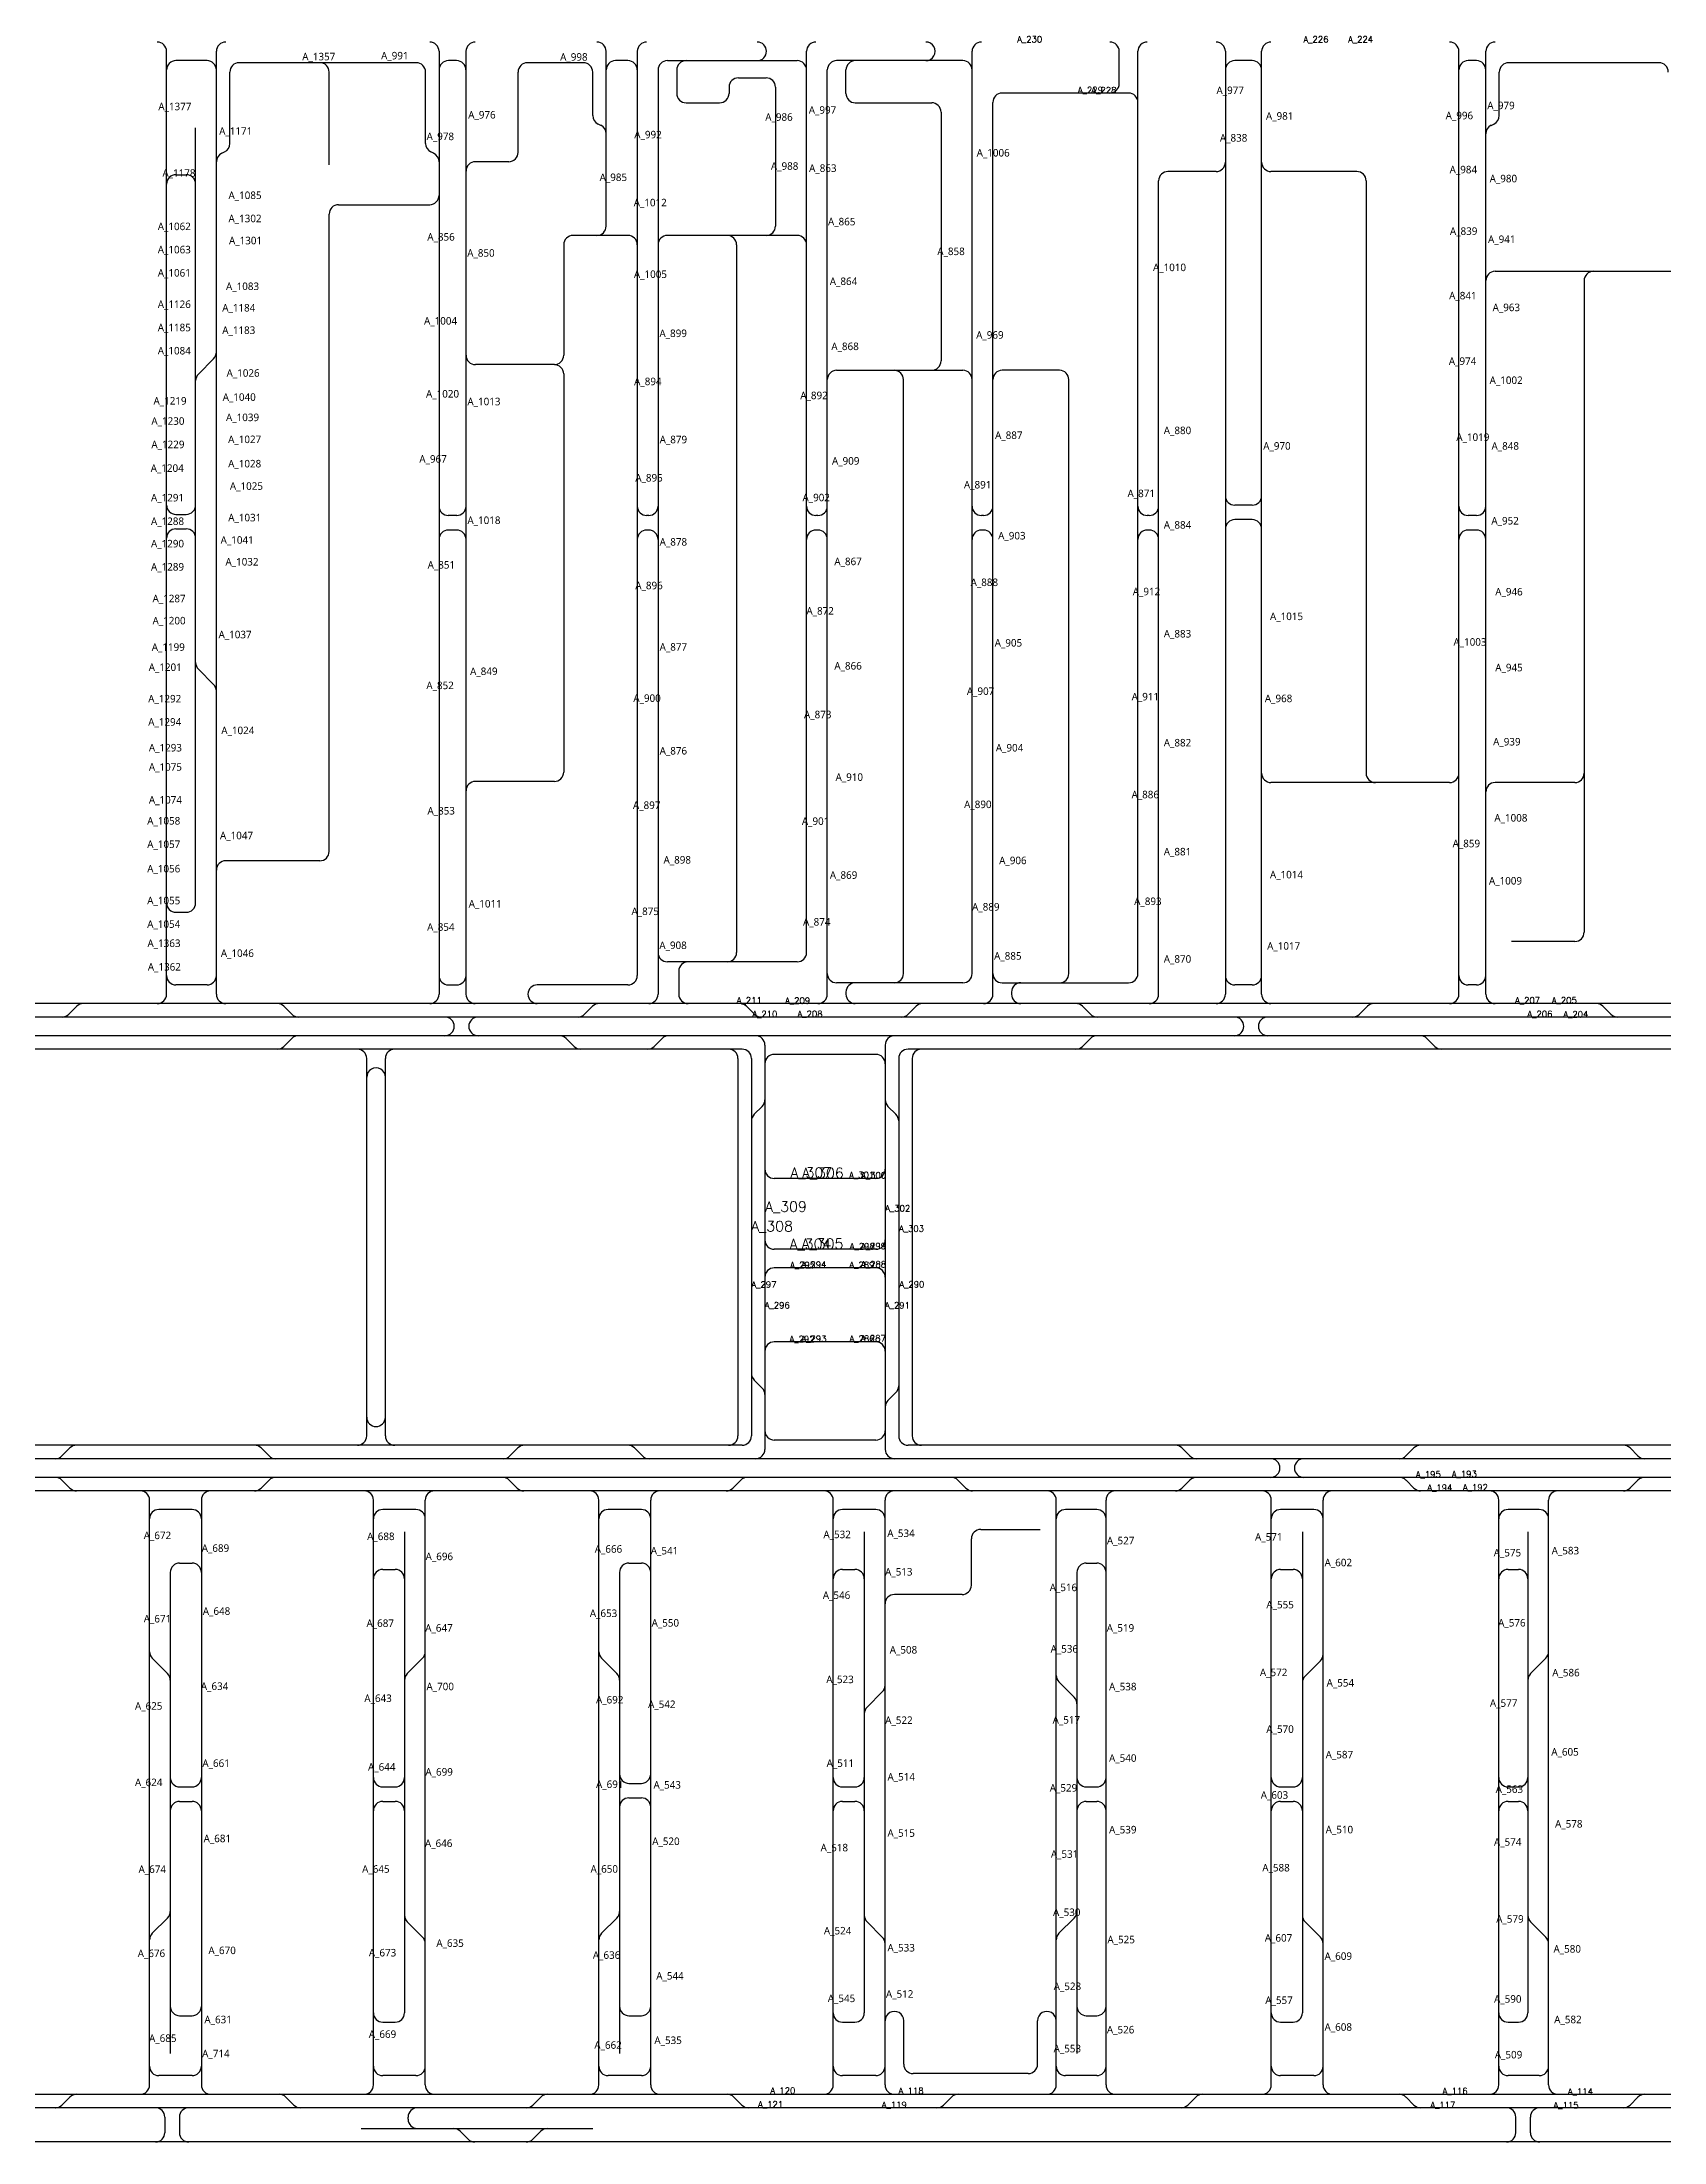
# Model space of a CAD drawing. Header units: millimetres. Extents: x 250 to 269971, y 125 to 199400.
# Drawn here: x 86164 to 164363, y 250 to 101518 of the extents above; entities that cross this region are included whole.
import ezdxf

# ---------------------------------------------------------------- set-up
doc = ezdxf.new("R2010")
doc.units = ezdxf.units.MM
doc.layers.add('_자동화_RJE_TEXT_STK(190519)', color=6, linetype='Continuous', lineweight=25)
for name, color, linetype in [('L2_AMHS_Rail Center(P2L 7F Lower)', 42, 'Continuous'), ('L3_SEMES_TL_RJE_TEXT', 7, 'Continuous'), ('설비코드', 7, 'Continuous')]:
    doc.layers.add(name, color=color, linetype=linetype)
doc.styles.add('USER1', font='TXT.SHX')
doc.styles.add('맑은고딕', font='malgun.ttf')

msp = doc.modelspace()

# ---------------------------------------------------------------- linework, layer by layer
at = {"layer": 'L2_AMHS_Rail Center(P2L 7F Lower)'}
for p, q in [((92170, 55600), (92170, 101068)), ((94120, 100618), (92620, 100618)), ((94570, 55600), (94570, 101068)), ((104206, 100518), (95670, 100518)), ((105306, 101068), (105306, 55600)), ((106155, 100618, 5259), (105756, 100618, 5259)), ((106606, 55600, 5259), (106606, 101068, 5259)), ((112264, 100518), (109567, 100518)), ((113364, 92640), (113364, 101068)), ((114414, 100618), (113814, 100618)), ((114864, 101068), (114864, 56500)), ((116314, 100618), (122574, 100618)), ((123024, 57612), (123024, 101068)), ((130557, 100618), (124474, 100618)), ((131007, 56600), (131007, 101068)), ((138099, 99506), (138099, 101068)), ((138999, 56600), (138999, 101068)), ((143217, 101068), (143217, 55600)), ((144516, 100618), (143667, 100618)), ((144966, 55600), (144966, 101068)), ((154474, 55600), (154474, 101068)), ((155324, 100618), (154924, 100618)), ((155774, 55600), (155774, 101068)), ((164120, 100518), (156874, 100518)), ((95220, 96622), (95220, 100068)), ((100008, 95598), (100008, 100068)), ((104656, 96622, 5259), (104656, 100068, 5259)), ((109117, 96196, -1592), (109117, 100068)), ((112714, 97968), (112714, 100068)), ((115864, 100168), (115864, 55600)), ((116764, 100168), (116764, 99038)), ((119285, 99338), (119285, 99038)), ((119735, 99788), (121074, 99788)), ((121524, 99338), (121524, 92640)), ((124024, 55600), (124024, 100168)), ((124924, 99038), (124924, 100168)), ((156424, 97968), (156424, 100068)), ((117214, 98588), (118835, 98588)), ((125374, 98588), (129057, 98588)), ((132007, 55600), (132007, 98606)), ((138549, 99056), (132457, 99056)), ((93570, 60000), (93570, 97383)), ((113104, 97499), (112974, 97560)), ((129507, 98138), (129507, 86135)), ((156034, 97499), (156165, 97560)), ((94830, 96154), (94961, 96215)), ((105046, 96154, 5259), (104916, 96215, 5259)), ((108667, 95746, 2027), (107056, 95746, 2027)), ((142767, 95272), (140449, 95272)), ((149551, 95272), (145416, 95272)), ((92620, 95118), (93120, 95118)), ((139999, 55600), (139999, 94822)), ((150001, 94822), (150001, 66255)), ((100008, 62483, 3229), (100008, 93221)), ((100458, 93671), (104856, 93671)), ((114414, 92190), (111764, 92190)), ((122574, 92190), (116314, 92190)), ((111314, 91740, 3241), (111314, 86410, 3395)), ((119650, 91740, 1146), (119650, 57612, 1146)), ((156224, 90459), (164770, 90459)), ((160513, 90009), (160513, 58594)), ((93702, 85507), (94439, 86243)), ((110864, 85960, 3232), (107056, 85960, 5259)), ((111314, 85510, 3421), (111314, 66311, 3975)), ((124474, 85685, 546), (130557, 85685, 546)), ((127694, 56600, 1146), (127694, 85235, 1146)), ((135220, 85685, 546), (132457, 85685, 546)), ((135670, 56600, 1146), (135670, 85235, 1146)), ((144516, 79184), (143667, 79184)), ((92620, 78739), (93120, 78739)), ((92620, 78039), (93120, 78039)), ((106160, 78684, 5259), (105751, 78684, 5259)), ((106156, 77984, 5259), (105756, 77984, 5259)), ((115414, 78684), (115314, 78684)), ((115414, 77984), (115314, 77984)), ((123574, 78684), (123474, 78684)), ((123574, 77984), (123474, 77984)), ((131557, 78684), (131457, 78684)), ((131557, 77984), (131457, 77984)), ((139549, 78684), (139449, 78684)), ((139549, 77984), (139449, 77984)), ((144516, 78484), (143667, 78484)), ((155324, 78684), (154924, 78684)), ((155324, 77984), (154924, 77984)), ((93702, 71271), (94439, 70534)), ((110864, 65861, 3975), (107056, 65861, 742)), ((154024, 65805), (145416, 65805)), ((160063, 65805), (156224, 65805)), ((99558, 62033, 3462), (95020, 62033, 3462)), ((92620, 59550), (93120, 59550)), ((160063, 58144), (157005, 58144)), ((122574, 57162), (116314, 57162)), ((116864, 56712), (116864, 55600)), ((94120, 56050), (92620, 56050)), ((105756, 56050, 5259), (106156, 56050, 5259)), ((114414, 56050), (110044, 56050)), ((130557, 56150), (124474, 56150)), ((124924, 55700), (124924, 55600)), ((132457, 56150), (138549, 56150)), ((132907, 55700), (132907, 55600)), ((144516, 56050), (143667, 56050)), ((155324, 56050), (154924, 56050)), ((269957, 55150), (12617, 55150)), ((87452, 54632), (87837, 55018)), ((98210, 54632), (97825, 55018)), ((112324, 54632), (112709, 55018)), ((120509, 54632), (120125, 55018)), ((127924, 54632), (128309, 55018)), ((136709, 54632), (136325, 55018)), ((149677, 54632), (150062, 55018)), ((161806, 54632), (161421, 55018)), ((269957, 54500), (13267, 54500)), ((269957, 53600), (13267, 53600)), ((119917, 52950), (41567, 52950)), ((97825, 53082), (98209, 53468)), ((111814, 53082), (111429, 53468)), ((115679, 53082), (116064, 53468)), ((121017, 53150), (121017, 33650)), ((126367, 52700), (121467, 52700)), ((126817, 53150), (126817, 33650)), ((184717, 52950), (127917, 52950)), ((136324, 53082), (136709, 53468)), ((153313, 53082), (152928, 53468)), ((101817, 34300), (101817, 52500)), ((102717, 34300), (102717, 52500)), ((119717, 52500), (119717, 34300)), ((120367, 52500), (120367, 34300)), ((127467, 52500), (127467, 34300)), ((128117, 52500), (128117, 34300)), ((120885, 50192), (120499, 49808)), ((126949, 50192), (127335, 49808)), ((126367, 46717), (121467, 46717)), ((126367, 43300), (121467, 43300)), ((126367, 42400), (121467, 42400)), ((126367, 38833), (121467, 38833)), ((120499, 36992), (120885, 36608)), ((127335, 36392), (126949, 36008)), ((119917, 33850), (41567, 33850)), ((87125, 33332), (87510, 33718)), ((97109, 33332), (96724, 33718)), ((108725, 33332), (109109, 33718)), ((115109, 33332), (114725, 33718)), ((126367, 34100), (121467, 34100)), ((184717, 33850), (127917, 33850)), ((141509, 33332), (141125, 33718)), ((151924, 33332), (152309, 33718)), ((163110, 33332), (162725, 33718)), ((218355, 33200), (34894, 33200)), ((216758, 31650), (33994, 31650)), ((217408, 32300), (34894, 32300)), ((87509, 31782), (87124, 32168)), ((96725, 31782), (97110, 32168)), ((109071, 31782), (108686, 32168)), ((119470, 31782), (119855, 32168)), ((130709, 31782), (130325, 32168)), ((141124, 31782), (141509, 32168)), ((152309, 31782), (151925, 32168)), ((162724, 31782), (163109, 32168)), ((91348, 3000), (91348, 31200)), ((93398, 30750), (91798, 30750)), ((93848, 31200), (93848, 3000)), ((102141, 3000), (102141, 31200)), ((104191, 30750), (102591, 30750)), ((104641, 3000), (104641, 31200)), ((113010, 3000), (113010, 31200)), ((115060, 30750), (113460, 30750)), ((115510, 3000), (115510, 31200)), ((124309, 3000), (124309, 31200)), ((126359, 30750), (124759, 30750)), ((126809, 3000), (126809, 31200)), ((135062, 3000), (135062, 31200)), ((137012, 30750), (135512, 30750)), ((137462, 3000), (137462, 31200)), ((145429, 3000), (145429, 31200)), ((147479, 30750), (145879, 30750)), ((147929, 3000), (147929, 31200)), ((156398, 3000), (156398, 31200)), ((158348, 30750), (156848, 30750)), ((158798, 3000), (158798, 31200)), ((103641, 29674), (103641, 6480)), ((125809, 29674), (125809, 6480)), ((131419, 29790), (134282, 29790)), ((146929, 29674), (146929, 6480)), ((157798, 29674), (157798, 6480)), ((130969, 27100), (130969, 29340)), ((92348, 27719), (92348, 4525)), ((92798, 28169), (93398, 28169)), ((102591, 27859), (103191, 27859)), ((114010, 27719), (114010, 4525)), ((114460, 28169), (115060, 28169)), ((124759, 27859), (125359, 27859)), ((136062, 27719), (136062, 4525)), ((136512, 28169), (137012, 28169)), ((145879, 27859), (146479, 27859)), ((156848, 27859), (157348, 27859)), ((130519, 26650), (127259, 26650)), ((92216, 22838), (91480, 23575)), ((103773, 22838), (104509, 23575)), ((113878, 22838), (113142, 23575)), ((147060, 22718), (147797, 23455)), ((157929, 22838), (158666, 23575)), ((135930, 21697), (135194, 22433)), ((125941, 21225), (126677, 21961)), ((92798, 17375), (93398, 17375)), ((102591, 17375), (103191, 17375)), ((114460, 17545), (115060, 17545)), ((124759, 17375), (125359, 17375)), ((136512, 17375), (137012, 17375)), ((145879, 17375), (146479, 17375)), ((156848, 17375), (157348, 17375)), ((92798, 16675), (93398, 16675)), ((102591, 16675), (103191, 16675)), ((114460, 16845), (115060, 16845)), ((124759, 16675), (125359, 16675)), ((136512, 16675), (137012, 16675)), ((145879, 16675), (146479, 16675)), ((156848, 16675), (157348, 16675)), ((91480, 10314), (92216, 11050)), ((104509, 10134), (103773, 10870)), ((113142, 10314), (113878, 11050)), ((126677, 10134), (125941, 10870)), ((135194, 10314), (135930, 11050)), ((147797, 10134), (147060, 10870)), ((158666, 10134), (157929, 10870)), ((92798, 6340), (93398, 6340)), ((114460, 6340), (115060, 6340)), ((127709, 4000), (127709, 6100)), ((134162, 4000), (134162, 6100)), ((136512, 6340), (137012, 6340)), ((102591, 6030), (103191, 6030)), ((124759, 6030), (125359, 6030)), ((145879, 6030), (146479, 6030)), ((156848, 6030), (157348, 6030)), ((93398, 3450), (91798, 3450)), ((104191, 3450), (102591, 3450)), ((115060, 3450), (113460, 3450)), ((126359, 3450), (124759, 3450)), ((133713, 3550), (128159, 3550)), ((137012, 3450), (135512, 3450)), ((147479, 3450), (145879, 3450)), ((158348, 3450), (156848, 3450)), ((34817, 2550), (269957, 2550)), ((87124, 2032), (87509, 2418)), ((98309, 2032), (97924, 2418)), ((109824, 2032), (110209, 2418)), ((119909, 2032), (119525, 2418)), ((129625, 2032), (130009, 2418)), ((141400, 2032), (141785, 2418)), ((152309, 2032), (151925, 2418)), ((162725, 2032), (163109, 2418)), ((269957, 1900), (38617, 1900)), ((92086, 1450), (92086, 700)), ((92786, 1450), (92786, 700)), ((103815, 1349), (103815, 1450)), ((157221, 700), (157221, 1450)), ((157921, 700), (157921, 1450)), ((269957, 250), (33917, 250)), ((101550, 900), (112715, 900)), ((106709, 382), (106325, 768)), ((109824, 382), (110210, 768))]:
    msp.add_line(p, q, dxfattribs=at)
for centre, start, end in [((91720, 101068), 0, 90), ((95020, 101068), 90, 180), ((104856, 101068, 5259), 0, 90), ((107055, 101068, 5259), 90, 180), ((112914, 101068), 0, 90), ((115314, 101068), 90, 180), ((120644, 101068), 270, 89.99996), ((123474, 101068), 90, 180), ((128777, 101068), 270, 90.00018), ((131457, 101068), 90, 180), ((137649, 101068), 0, 90), ((139449, 101068), 90, 180), ((142767, 101068), 0, 90), ((145416, 101068), 90, 180), ((154024, 101068), 0, 90), ((156224, 101068), 90, 180), ((92620, 100168), 90, 180), ((94120, 100168), 0, 90), ((95670, 100068), 90, 180), ((99558, 100068), 0.00001, 90), ((104206, 100068, 5259), 0, 90), ((105756, 100168, 5259), 90, 180), ((106155, 100168, 5259), 0, 90), ((109567, 100068), 90, 180), ((112264, 100068), 0, 90), ((113814, 100168), 90, 180), ((114414, 100168), 0, 90), ((116314, 100168), 90, 180), ((117214, 100168), 90, 180), ((122574, 100168), 0, 90), ((124474, 100168), 90, 180), ((125374, 100168), 90, 180), ((130557, 100168), 0, 90), ((143667, 100168), 90, 180), ((144516, 100168), 0, 90), ((154924, 100168), 90, 180), ((155324, 100168), 0, 90), ((156874, 100068), 90, 180), ((164120, 100068), 0, 90), ((119735, 99338), 90, 180), ((121074, 99338), 0, 90), ((137649, 99506), 270, 0), ((117214, 99038), 180, 270), ((118835, 99038), 270, 0), ((125374, 99038), 180, 270), ((129057, 98138), 0, 90), ((132457, 98606), 90, 180), ((138549, 98606), 0, 90), ((113164, 97968), 180, 245), ((112914, 97092), 0, 65), ((156224, 97092), 115, 180), ((155974, 97968), 295, 0), ((94770, 96622), 295, 0), ((105106, 96622, 5259), 180, 245), ((95020, 95746), 115, 180), ((104856, 95746, 5259), 0, 65), ((107056, 95296, 2027), 90, 180), ((108667, 96196, -1592), 270, 0), ((140449, 94822), 90, 180), ((142767, 95722), 270, 0), ((145416, 95722), 180, 270), ((149551, 94822), 0, 90), ((92620, 94668), 90, 180), ((93120, 94668), 0, 90), ((100458, 93221), 90, 180.00001), ((104856, 94121), 270, 0), ((111764, 91740, 3232), 90, 180), ((112914, 92640), 270, 0), ((114414, 91740), 0, 90), ((116314, 91740), 90, 180), ((119200, 91740, 1146), 0, 90), ((121074, 92640), 270, 0), ((122574, 91740), 0, 90), ((156224, 90009), 90, 180), ((160963, 90009), 90, 180), ((94120, 86562), 315.00012, 0), ((107056, 86410, 5259), 180, 270), ((110864, 86410, 3232), 270, 0), ((129057, 86135), 270, 0), ((94020, 85189), 135.00012, 180), ((110864, 85510, 3232), 0, 90), ((124474, 85235, 546), 90, 180), ((127244, 85235, 1692), 0, 90), ((130557, 85235, 546), 0, 90), ((132457, 85235, 546), 90, 180), ((135220, 85235, 1692), 0, 90), ((92620, 79189), 180, 270), ((93120, 79189), 270, 0), ((105756, 79134, 5259), 180, 270), ((106156, 79134, 5259), 270, 0), ((115314, 79134), 180, 270), ((115414, 79134), 270, 0), ((123474, 79134), 180, 270), ((123574, 79134), 270, 0), ((131457, 79134), 180, 270), ((131557, 79134), 270, 0), ((139449, 79134), 180, 270), ((139549, 79134), 270, 0), ((143667, 79634), 180, 270), ((144516, 79634), 270, 0), ((154924, 79134), 180, 270), ((155324, 79134), 270, 0), ((92620, 77589), 90, 180), ((93120, 77589), 0, 90), ((105756, 77534, 5259), 90, 180), ((106156, 77534, 5259), 0, 90), ((115314, 77534), 90, 180), ((115414, 77534), 0, 90), ((123474, 77534), 90, 180), ((123574, 77534), 0, 90), ((131457, 77534), 90, 180), ((131557, 77534), 0, 90), ((139449, 77534), 90, 180), ((139549, 77534), 0, 90), ((143667, 78034), 90, 180), ((144516, 78034), 0, 90), ((154924, 77534), 90, 180), ((155324, 77534), 0, 90), ((94020, 71589), 180, 224.99988), ((94120, 70216), 0, 44.99988), ((107056, 65411, 6001), 90, 180), ((110864, 66311, 3975), 270, 0), ((145416, 66255), 180, 270), ((150451, 66255), 180, 270), ((154024, 66255), 270, 0), ((160063, 66255), 270, 0), ((156224, 65355), 90, 180), ((95020, 61583, 3462), 90, 180), ((99558, 62483, 3229), 270, 0.00001), ((92620, 60000), 180, 270), ((93120, 60000), 270, 0), ((160063, 58594), 270, 0), ((116314, 57612), 180, 270), ((117314, 56712), 90, 180), ((119200, 57612, 1146), 270, 0), ((122574, 57612), 270, 0), ((92620, 56500), 180, 270), ((94120, 56500), 270, 0), ((105756, 56500, 5259), 180, 270), ((106156, 56500, 5259), 270, 0), ((110044, 55600), 90, 270), ((114414, 56500), 270, 0), ((124474, 56600), 180, 270), ((125374, 55700), 90, 180), ((127244, 56600, 1146), 270, 0), ((130557, 56600), 270, 0), ((132457, 56600), 180, 270), ((133357, 55700), 90, 180), ((135220, 56600, 1146), 270, 0), ((138549, 56600), 270, 0), ((143667, 56500), 180, 270), ((144516, 56500), 270, 0), ((154924, 56500), 180, 270), ((155324, 56500), 270, 0), ((88156, 54700), 90, 135.06019), ((91720, 55600), 270, 0), ((95020, 55600), 180, 270), ((97506, 54700), 44.93981, 90), ((104856, 55600, 5259), 270, 0), ((107055, 55600, 5259), 180, 270), ((113028, 54700), 90, 135.06019), ((115414, 55600), 270, 0), ((117314, 55600), 180, 270), ((119806, 54700), 44.93981, 90), ((123574, 55600), 270, 0), ((125374, 55600), 180, 270), ((128628, 54700), 90, 135.06019), ((131557, 55600), 270, 0), ((133357, 55600), 180, 270), ((136006, 54700), 44.93981, 90), ((139549, 55600), 270, 0), ((142767, 55600), 270, 0), ((145416, 55600), 180, 270), ((150380, 54700), 90, 135.06019), ((154024, 55600), 270, 0), ((156224, 55600), 180, 270), ((161103, 54700), 44.93981, 90), ((87134, 54950), 270, 315.06019), ((98528, 54950), 224.93981, 270), ((105590, 54050), 270, 89.99996), ((107190, 54050), 90, 270), ((112006, 54950), 270, 315.06019), ((120828, 54950), 224.93981, 270), ((127606, 54950), 270, 315.06019), ((137028, 54950), 224.93981, 270), ((143656, 54050), 270, 89.99996), ((145256, 54050), 90, 270), ((149358, 54950), 270, 315.06019), ((162125, 54950), 224.93981, 270), ((97506, 53400), 270, 315.06019), ((98528, 53150), 90, 135.06019), ((101367, 52500), 0, 90), ((103167, 52500), 90, 180), ((111111, 53150), 44.93981, 90), ((112133, 53400), 224.93981, 270), ((115361, 53400), 270, 315.06019), ((116383, 53150), 90, 135.06019), ((119267, 52500), 0, 90), ((119917, 52500), 0, 90), ((120567, 53150), 0, 90), ((121467, 52250), 90, 180), ((126367, 52250), 0, 90), ((127267, 53150), 90, 180), ((127917, 52500), 90, 180), ((128567, 52500), 90, 180), ((136006, 53400), 270, 315.06019), ((137028, 53150), 90, 135.06019), ((152610, 53150), 44.93981, 90), ((153632, 53400), 224.93981, 270), ((102267, 51600), 0, 180.00002), ((120817, 49489), 134.93981, 180), ((120567, 50511), 314.93981, 0), ((127267, 50511), 180, 225.06019), ((127017, 49489), 0, 45.06019), ((121467, 47167), 180, 270), ((126367, 47167), 270, 0), ((121467, 43750), 180, 270), ((126367, 43750), 270, 0), ((121467, 41950), 90, 180), ((126367, 41950), 0, 90), ((121467, 38383), 90, 180), ((126367, 38383), 0, 90), ((120817, 37311), 180, 225.06019), ((120567, 36289), 0, 45.06019), ((127017, 36711), 314.93981, 0), ((127267, 35689), 134.93981, 180), ((102267, 35200), 180, 359.99998), ((121467, 34550), 180, 270), ((126367, 34550), 270, 0), ((87828, 33400), 90, 135.06019), ((96406, 33400), 44.93981, 90), ((101367, 34300), 270, 0), ((103167, 34300), 180, 270), ((109428, 33400), 90, 135.06019), ((114406, 33400), 44.93981, 90), ((119267, 34300), 270, 0), ((119917, 34300), 270, 0), ((120567, 33650), 270, 0), ((127267, 33650), 180, 270), ((127917, 34300), 180, 270), ((128567, 34300), 180, 270), ((140806, 33400), 44.93981, 90), ((152628, 33400), 90, 135.06019), ((162406, 33400), 44.93981, 90), ((86806, 33650), 270, 315.06019), ((97428, 33650), 224.93981, 270), ((108406, 33650), 270, 315.06019), ((115428, 33650), 224.93981, 270), ((141828, 33650), 224.93981, 270), ((145397, 32750), 270, 89.99996), ((146997, 32750), 90, 270), ((151606, 33650), 270, 315.06019), ((163428, 33650), 224.93981, 270), ((86806, 31850), 44.93981, 90), ((87828, 32100), 224.93981, 270), ((90898, 31200), 0, 90), ((94298, 31200), 90, 180), ((96406, 32100), 270, 315.06019), ((97428, 31850), 90, 135.06019), ((101691, 31200), 0, 90), ((105091, 31200), 90, 180), ((108368, 31850), 44.93981, 90), ((109389, 32100), 224.93981, 270), ((112560, 31200), 0, 90), ((115960, 31200), 90, 180), ((119151, 32100), 270, 315.06019), ((120173, 31850), 90, 135.06019), ((123859, 31200), 0, 90), ((127259, 31200), 90, 180), ((130006, 31850), 44.93981, 90), ((131028, 32100), 224.93981, 270), ((134612, 31200), 0, 90), ((137912, 31200), 90, 180), ((140806, 32100), 270, 315.06019), ((141828, 31850), 90, 135.06019), ((144979, 31200), 0, 90), ((148379, 31200), 90, 180), ((151606, 31850), 44.93981, 90), ((152628, 32100), 224.93981, 270), ((155948, 31200), 0, 90), ((159248, 31200), 90, 180), ((162406, 32100), 270, 315.06019), ((163428, 31850), 90, 135.06019), ((91798, 30300), 90, 180), ((93398, 30300), 0, 90), ((102591, 30300), 90, 180), ((104191, 30300), 0, 90), ((113460, 30300), 90, 180), ((115060, 30300), 0, 90), ((124759, 30300), 90, 180), ((126359, 30300), 0, 90), ((135512, 30300), 90, 180), ((137012, 30300), 0, 90), ((145879, 30300), 90, 180), ((147479, 30300), 0, 90), ((156848, 30300), 90, 180), ((158348, 30300), 0, 90), ((131419, 29340), 90, 180), ((92798, 27719), 90, 180), ((93398, 27719), 0, 90), ((102591, 27409), 90, 180), ((103191, 27409), 0, 90), ((114460, 27719), 90, 180), ((115060, 27719), 0, 90), ((124759, 27409), 90, 180), ((125359, 27409), 0, 90), ((136512, 27719), 90, 180), ((137012, 27719), 0, 90), ((145879, 27409), 90, 180), ((146479, 27409), 0, 90), ((156848, 27409), 90, 180), ((157348, 27409), 0, 90), ((127259, 26200), 90, 180), ((130519, 27100), 270, 0), ((91798, 23893), 180, 224.99988), ((104191, 23893), 315.00012, 0), ((113460, 23893), 180, 224.99988), ((147479, 23773), 315.00012, 0), ((158348, 23893), 315.00012, 0), ((91898, 22520), 0, 44.99988), ((104091, 22520), 135.00012, 180), ((113560, 22520), 0, 44.99988), ((126359, 22279), 315.00012, 0), ((135512, 22752), 180, 224.99988), ((147379, 22400), 135.00012, 180), ((158248, 22520), 135.00012, 180), ((135612, 21379), 0, 44.99988), ((126259, 20906), 135.00012, 180), ((92798, 17825), 180, 270), ((93398, 17825), 270, 0), ((102591, 17825), 180, 270), ((103191, 17825), 270, 0), ((114460, 17995), 180, 270), ((115060, 17995), 270, 0), ((124759, 17825), 180, 270), ((125359, 17825), 270, 0), ((136512, 17825), 180, 270), ((137012, 17825), 270, 0), ((145879, 17825), 180, 270), ((146479, 17825), 270, 0), ((156848, 17825), 180, 270), ((157348, 17825), 270, 0), ((92798, 16225), 90, 180), ((93398, 16225), 0, 90), ((102591, 16225), 90, 180), ((103191, 16225), 0, 90), ((114460, 16395), 90, 180), ((115060, 16395), 0, 90), ((124759, 16225), 90, 180), ((125359, 16225), 0, 90), ((136512, 16225), 90, 180), ((137012, 16225), 0, 90), ((145879, 16225), 90, 180), ((146479, 16225), 0, 90), ((156848, 16225), 90, 180), ((157348, 16225), 0, 90), ((91898, 11368), 315.00012, 0), ((104091, 11188), 180, 224.99988), ((113560, 11368), 315.00012, 0), ((126259, 11188), 180, 224.99988), ((135612, 11368), 315.00012, 0), ((147379, 11188), 180, 224.99988), ((158248, 11188), 180, 224.99988), ((91798, 9996), 135.00012, 180), ((104191, 9816), 0, 44.99988), ((113460, 9996), 135.00012, 180), ((126359, 9816), 0, 44.99988), ((135512, 9996), 135.00012, 180), ((147479, 9816), 0, 44.99988), ((158348, 9816), 0, 44.99988), ((92798, 6790), 180, 270), ((93398, 6790), 270, 0), ((102591, 6480), 180, 270), ((103191, 6480), 270, 0), ((114460, 6790), 180, 270), ((115060, 6790), 270, 0), ((124759, 6480), 180, 270), ((125359, 6480), 270, 0), ((127259, 6100), 0, 180.00002), ((134612, 6100), 0, 180.00002), ((136512, 6790), 180, 270), ((137012, 6790), 270, 0), ((145879, 6480), 180, 270), ((146479, 6480), 270, 0), ((156848, 6480), 180, 270), ((157348, 6480), 270, 0), ((91798, 3900), 180, 270), ((93398, 3900), 270, 0), ((102591, 3900), 180, 270), ((104191, 3900), 270, 0), ((113460, 3900), 180, 270), ((115060, 3900), 270, 0), ((124759, 3900), 180, 270), ((126359, 3900), 270, 0), ((128159, 4000), 180, 270), ((133712, 4000), 270, 0), ((135512, 3900), 180, 270), ((137012, 3900), 270, 0), ((145879, 3900), 180, 270), ((147479, 3900), 270, 0), ((156848, 3900), 180, 270), ((158348, 3900), 270, 0), ((86806, 2350), 270, 315.06019), ((87828, 2100), 90, 135.06019), ((90898, 3000), 270, 0), ((94298, 3000), 180, 270), ((97606, 2100), 44.93981, 90), ((98628, 2350), 224.93981, 270), ((101691, 3000), 270, 0), ((105091, 3000), 180, 270), ((109506, 2350), 270, 315.06019), ((110528, 2100), 90, 135.06019), ((112560, 3000), 270, 0), ((115960, 3000), 180, 270), ((119206, 2100), 44.93981, 90), ((120228, 2350), 224.93981, 270), ((123859, 3000), 270, 0), ((127259, 3000), 180, 270), ((129306, 2350), 270, 315.06019), ((130328, 2100), 90, 135.06019), ((134612, 3000), 270, 0), ((137912, 3000), 180, 270), ((141081, 2350), 270, 315.06019), ((142103, 2100), 90, 135.06019), ((144979, 3000), 270, 0), ((148379, 3000), 180, 270), ((151606, 2100), 44.93981, 90), ((152628, 2350), 224.93981, 270), ((155948, 3000), 270, 0), ((159248, 3000), 180, 270), ((162406, 2350), 270, 315.06019), ((163428, 2100), 90, 135.06019), ((86805, 2350), 269.61803, 270.38197), ((91636, 1450), 0, 90), ((93236, 1450), 90, 180), ((104265, 1450), 90, 180), ((104265, 1350), 180, 270), ((156771, 1450), 0, 90), ((158371, 1450), 90, 180), ((91636, 700), 270, 0), ((93236, 700), 180, 270), ((106006, 450), 44.93981, 90), ((107028, 700), 224.93981, 270), ((109506, 700), 270, 314.99855), ((110528, 450), 90, 134.99855), ((156771, 700), 270, 0), ((158371, 700), 180, 270)]:
    msp.add_arc(centre, 450, start, end, dxfattribs=at)

# ---------------------------------------------------------------- texts
at = {"layer": '_자동화_RJE_TEXT_STK(190519)', "style": 'USER1'}
for s, p in [('A_230', (133178, 101499)), ('A_226', (146980, 101497)), ('A_224', (149133, 101497)), ('A_229', (136107, 99055)), ('A_228', (136754, 99045)), ('A_211', (119655, 55155)), ('A_210', (120409, 54493)), ('A_209', (121991, 55143)), ('A_208', (122587, 54500)), ('A_207', (157183, 55151)), ('A_206', (157775, 54491)), ('A_205', (158952, 55158)), ('A_204', (159509, 54484)), ('A_195', (152396, 32297)), ('A_193', (154130, 32312)), ('A_194', (152951, 31650)), ('A_192', (154667, 31665)), ('A_121', (120686, 1912)), ('A_120', (121276, 2580)), ('A_119', (126646, 1890)), ('A_118', (127459, 2569)), ('A_117', (153095, 1886)), ('A_116', (153689, 2558)), ('A_115', (159035, 1875)), ('A_114', (159730, 2536))]:
    msp.add_text(s, height=300, dxfattribs=at).set_placement(p)
at = {"layer": 'L3_SEMES_TL_RJE_TEXT', "style": 'USER1'}
for s, height, p in [('A_307', 500, (122244, 46741)), ('A_306', 500, (122803, 46731)), ('A_301', 300, (125076, 46730)), ('A_300', 300, (125651, 46717)), ('A_309', 500, (121024, 45106)), ('A_308', 500, (120353, 44161)), ('A_302', 300, (126813, 45127)), ('A_304', 500, (122206, 43302)), ('A_305', 500, (122786, 43315)), ('A_298', 300, (125100, 43294)), ('A_299', 300, (125647, 43302)), ('A_303', 300, (127478, 44146)), ('A_295', 300, (122232, 42392)), ('A_294', 300, (122775, 42411)), ('A_289', 300, (125087, 42397)), ('A_288', 300, (125650, 42423)), ('A_297', 300, (120365, 41451)), ('A_290', 300, (127495, 41459)), ('A_296', 300, (121005, 40450)), ('A_291', 300, (126802, 40450)), ('A_292', 300, (122206, 38819)), ('A_293', 300, (122776, 38832)), ('A_286', 300, (125094, 38837)), ('A_287', 300, (125637, 38857))]:
    msp.add_text(s, height=height, dxfattribs=at).set_placement(p)
at = {"layer": '설비코드', "lineweight": -3, "style": '맑은고딕'}
for s, p in [('A_1357', (98709, 100634)), ('A_991', (102511, 100678)), ('A_998', (111144, 100615)), ('A_977', (142787, 99007)), ('A_1377', (91772, 98228)), ('A_997', (123131, 98058)), ('A_979', (155842, 98277)), ('A_1171', (94705, 97043)), ('A_976', (106711, 97827)), ('A_992', (114718, 96871)), ('A_986', (121033, 97718)), ('A_981', (145172, 97769)), ('A_996', (153837, 97792)), ('A_978', (104705, 96785)), ('A_1006', (131225, 95994)), ('A_838', (142952, 96715)), ('A_1178', (91968, 95017)), ('A_988', (121305, 95356)), ('A_863', (123147, 95254)), ('A_984', (154027, 95184)), ('A_1085', (95154, 93946)), ('A_985', (113047, 94812)), ('A_980', (155958, 94751)), ('A_1302', (95154, 92827)), ('A_1012', (114690, 93594)), ('A_1062', (91745, 92445)), ('A_856', (104739, 91940)), ('A_865', (124057, 92675)), ('A_839', (154043, 92217, 742)), ('A_941', (155880, 91826)), ('A_1063', (91745, 91325)), ('A_1301', (95179, 91764)), ('A_850', (106663, 91164)), ('A_858', (129328, 91241)), ('A_1061', (91745, 90205)), ('A_1005', (114700, 90140)), ('A_864', (124145, 89797)), ('A_1010', (139726, 90468)), ('A_1083', (95035, 89556)), ('A_841', (154004, 89106, -1699)), ('A_1126', (91745, 88690)), ('A_1184', (94853, 88521)), ('A_1004', (104581, 87890)), ('A_963', (156100, 88538)), ('A_1185', (91745, 87570)), ('A_1183', (94853, 87439)), ('A_899', (115932, 87289)), ('A_969', (131201, 87210)), ('A_1084', (91745, 86450)), ('A_868', (124219, 86660)), ('A_974', (153990, 85949)), ('A_1026', (95062, 85375)), ('A_894', (114710, 84969)), ('A_1002', (155956, 85026)), ('A_1219', (91539, 84032)), ('A_1040', (94875, 84214)), ('A_1020', (104677, 84371)), ('A_1013', (106674, 84000)), ('A_892', (122722, 84293)), ('A_1230', (91437, 83059)), ('A_1039', (95035, 83236)), ('A_1229', (91437, 81931)), ('A_1027', (95137, 82176)), ('A_879', (115941, 82167)), ('A_887', (132113, 82376)), ('A_880', (140247, 82608)), ('A_970', (145040, 81858)), ('A_1019', (154351, 82280)), ('A_848', (156048, 81856)), ('A_1204', (91404, 80789)), ('A_1028', (95138, 81002)), ('A_967', (104355, 81231)), ('A_909', (124249, 81137)), ('A_1025', (95222, 79923)), ('A_895', (114767, 80322)), ('A_891', (130611, 79987)), ('A_1291', (91417, 79363)), ('A_902', (122829, 79370)), ('A_871', (138499, 79569)), ('A_1288', (91417, 78226)), ('A_1031', (95141, 78403)), ('A_1018', (106674, 78274)), ('A_884', (140247, 78050)), ('A_952', (156040, 78250)), ('A_1290', (91417, 77146)), ('A_1041', (94775, 77322)), ('A_878', (115941, 77230)), ('A_903', (132261, 77530)), ('A_1289', (91417, 76026)), ('A_1032', (95009, 76272)), ('A_851', (104755, 76124)), ('A_867', (124364, 76289)), ('A_896', (114767, 75128)), ('A_888', (130934, 75281)), ('A_912', (138750, 74837)), ('A_946', (156228, 74828)), ('A_1287', (91493, 74501)), ('A_872', (123018, 73903)), ('A_1015', (145368, 73641)), ('A_1200', (91493, 73433)), ('A_1037', (94675, 72764)), ('A_883', (140247, 72802)), ('A_1199', (91454, 72157)), ('A_877', (115941, 72165)), ('A_905', (132095, 72364)), ('A_1003', (154213, 72405)), ('A_1201', (91308, 71187)), ('A_849', (106802, 70990)), ('A_866', (124364, 71255)), ('A_945', (156228, 71171)), ('A_1292', (91283, 69669)), ('A_852', (104694, 70310)), ('A_900', (114673, 69696)), ('A_907', (130752, 70032)), ('A_911', (138696, 69767)), ('A_968', (145120, 69682)), ('A_1294', (91283, 68549)), ('A_873', (122901, 68906)), ('A_1024', (94807, 68140)), ('A_882', (140247, 67547)), ('A_939', (156125, 67595)), ('A_1293', (91316, 67306)), ('A_876', (115941, 67158)), ('A_904', (132149, 67304)), ('A_1075', (91316, 66377)), ('A_910', (124423, 65889)), ('A_1074', (91316, 64794)), ('A_897', (114654, 64533)), ('A_890', (130620, 64574)), ('A_886', (138693, 65046)), ('A_1058', (91236, 63781)), ('A_853', (104747, 64265)), ('A_901', (122797, 63763)), ('A_1008', (156185, 63924)), ('A_1057', (91236, 62651)), ('A_1047', (94744, 63072)), ('A_859', (154172, 62685)), ('A_1056', (91236, 61472)), ('A_898', (116129, 61899)), ('A_906', (132311, 61870)), ('A_881', (140247, 62293)), ('A_869', (124147, 61165)), ('A_1014', (145365, 61185)), ('A_1009', (155924, 60889)), ('A_1055', (91236, 59938)), ('A_1011', (106735, 59781)), ('A_875', (114584, 59416)), ('A_889', (131005, 59633)), ('A_893', (138819, 59899)), ('A_1054', (91236, 58800)), ('A_854', (104730, 58659)), ('A_874', (122852, 58905)), ('A_1363', (91248, 57876)), ('A_1046', (94785, 57395)), ('A_908', (115926, 57777)), ('A_1017', (145230, 57746)), ('A_1362', (91266, 56739)), ('A_885', (132066, 57266)), ('A_870', (140247, 57118)), ('A_672', (91067, 29322)), ('A_688', (101839, 29275)), ('A_532', (123837, 29368)), ('A_534', (126915, 29426)), ('A_527', (137505, 29070)), ('A_571', (144646, 29248)), ('A_689', (93864, 28708)), ('A_696', (104658, 28308)), ('A_666', (112812, 28665)), ('A_541', (115514, 28584)), ('A_602', (148000, 28012)), ('A_575', (156152, 28487)), ('A_583', (158947, 28586)), ('A_513', (126810, 27565)), ('A_546', (123808, 26438)), ('A_516', (134747, 26813)), ('A_555', (145193, 25982)), ('A_671', (91067, 25302)), ('A_648', (93917, 25671)), ('A_687', (101809, 25086)), ('A_653', (112575, 25566)), ('A_550', (115554, 25104)), ('A_576', (156368, 25107)), ('A_647', (104640, 24859)), ('A_519', (137496, 24859)), ('A_508', (127035, 23804)), ('A_536', (134789, 23849)), ('A_634', (93822, 22050)), ('A_700', (104700, 22036)), ('A_523', (123976, 22377)), ('A_538', (137608, 22030)), ('A_572', (144881, 22714)), ('A_554', (148097, 22213)), ('A_586', (158975, 22702)), ('A_625', (90645, 21096)), ('A_643', (101703, 21467)), ('A_692', (112872, 21397)), ('A_542', (115383, 21177)), ('A_577', (155970, 21236)), ('A_522', (126816, 20409)), ('A_517', (134888, 20426)), ('A_570', (145192, 19980)), ('A_605', (158930, 18883)), ('A_661', (93895, 18335)), ('A_644', (101881, 18157)), ('A_699', (104648, 17919)), ('A_511', (123992, 18339)), ('A_540', (137608, 18585)), ('A_587', (148052, 18748)), ('A_624', (90645, 17412)), ('A_691', (112872, 17319)), ('A_543', (115645, 17291)), ('A_514', (126927, 17681)), ('A_529', (134750, 17146)), ('A_563', (156247, 17083)), ('A_603', (144922, 16803)), ('A_515', (126924, 14967)), ('A_539', (137608, 15131)), ('A_510', (148052, 15134)), ('A_578', (159111, 15411)), ('A_681', (93955, 14707)), ('A_646', (104626, 14473)), ('A_520', (115583, 14571)), ('A_518', (123701, 14265)), ('A_531', (134801, 13955)), ('A_574', (156165, 14538)), ('A_674', (90818, 13224)), ('A_645', (101596, 13234)), ('A_650', (112609, 13236)), ('A_588', (144996, 13296)), ('A_530', (134906, 11148)), ('A_579', (156273, 10825)), ('A_524', (123860, 10259)), ('A_525', (137530, 9831)), ('A_607', (145118, 9912)), ('A_676', (90778, 9167)), ('A_670', (94186, 9310)), ('A_673', (101920, 9198)), ('A_635', (105176, 9660)), ('A_636', (112721, 9083)), ('A_533', (126924, 9437)), ('A_609', (147998, 9033)), ('A_580', (159037, 9382)), ('A_544', (115777, 8082)), ('A_545', (124046, 6996)), ('A_512', (126851, 7207)), ('A_528', (134939, 7576)), ('A_557', (145142, 6908)), ('A_590', (156170, 6967)), ('A_631', (93994, 5975)), ('A_582', (159070, 5977)), ('A_685', (91325, 5075)), ('A_669', (101917, 5268)), ('A_662', (112793, 4744)), ('A_535', (115687, 4975)), ('A_526', (137504, 5485)), ('A_608', (147998, 5614)), ('A_714', (93884, 4332)), ('A_553', (134935, 4575)), ('A_509', (156207, 4280))]:
    msp.add_text(s, height=363, dxfattribs=at).set_placement(p)

doc.saveas('drawing.dxf')
